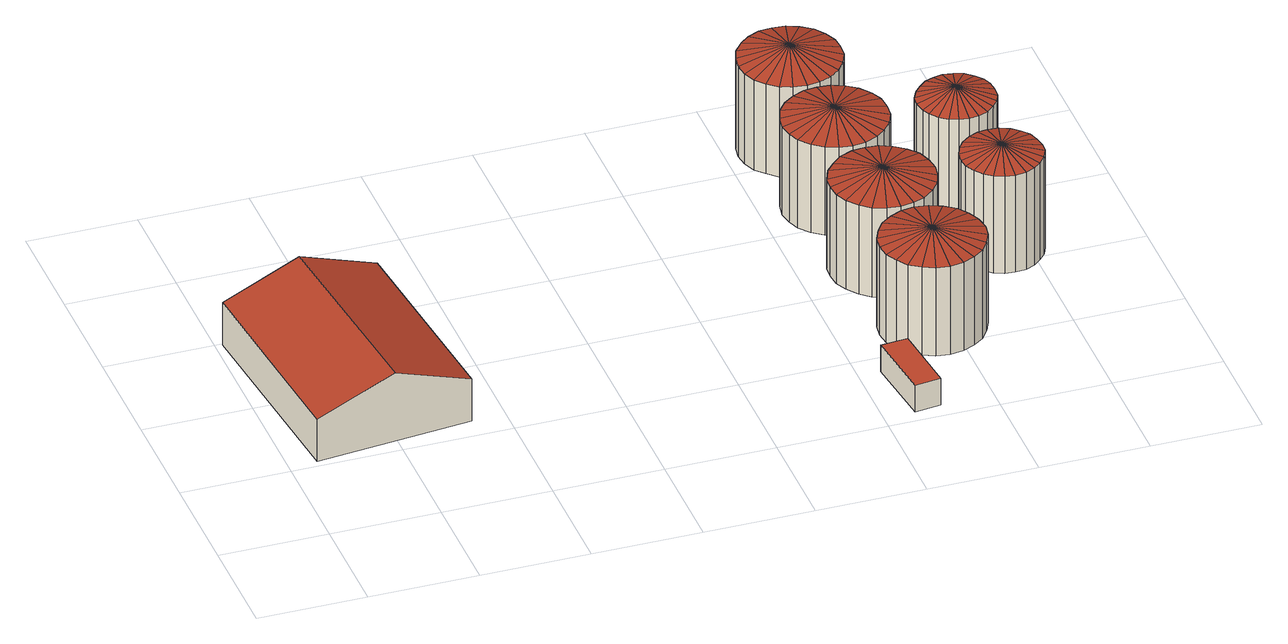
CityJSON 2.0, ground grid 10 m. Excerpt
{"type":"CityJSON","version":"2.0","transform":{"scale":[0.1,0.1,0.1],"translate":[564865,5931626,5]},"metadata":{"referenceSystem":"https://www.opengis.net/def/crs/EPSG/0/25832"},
"CityObjects":{
"building1":{"type":"Building","attributes":{"Grundfläche 2D":276.28,"Grundhöhe NN":5.29},"geometry":[{"type":"Solid","lod":"3","boundaries":[[[[0,1,2,3]],[[4,5,2,1]],[[6,0,3,7]],[[8,4,1,0,6]],[[9,5,4,8]],[[9,7,3,2,5]],[[9,8,6,7]]]],"semantics":{"surfaces":[{"type":"RoofSurface"},{"type":"WallSurface"},{"type":"GroundSurface"}],"values":[[0,0,1,1,1,1,2]]}}]},
"building2":{"type":"Building","attributes":{"Grundfläche 2D":16.4,"Grundhöhe NN":5.57},"geometry":[{"type":"Solid","lod":"3","boundaries":[[[[10,11,12,13]],[[13,14,15,10]],[[10,15,16,11]],[[11,16,17,12]],[[12,17,14,13]],[[14,17,16,15]]]],"semantics":{"surfaces":[{"type":"RoofSurface"},{"type":"WallSurface"},{"type":"GroundSurface"}],"values":[[0,1,1,1,1,2]]}}]},
"building3":{"type":"Building","attributes":{"Grundfläche 2D":68.82,"Grundhöhe NN":5.59},"geometry":[{"type":"Solid","lod":"3","boundaries":[[[[18,19,20]],[[20,19,21]],[[22,19,18]],[[23,19,22]],[[24,19,23]],[[25,19,24]],[[26,19,25]],[[27,19,26]],[[28,19,27]],[[29,19,28]],[[30,19,29]],[[31,19,30]],[[32,19,31]],[[33,19,32]],[[34,19,33]],[[35,19,34]],[[36,19,35]],[[37,19,36]],[[38,19,37]],[[39,19,38]],[[40,19,39]],[[41,19,40]],[[42,19,41]],[[21,19,42]],[[20,43,44,18]],[[18,44,45,22]],[[22,45,46,23]],[[23,46,47,24]],[[24,47,48,25]],[[25,48,49,26]],[[26,49,50,27]],[[27,50,51,28]],[[28,51,52,29]],[[29,52,53,30]],[[30,53,54,31]],[[31,54,55,32]],[[32,55,56,33]],[[33,56,57,34]],[[34,57,58,35]],[[35,58,59,36]],[[36,59,60,37]],[[37,60,61,38]],[[38,61,62,39]],[[39,62,63,40]],[[40,63,64,41]],[[41,64,65,42]],[[21,66,43,20]],[[42,65,66,21]],[[63,62,61,60,59,58,57,56,55,54,53,52,51,50,49,48,47,46,45,44,43,66,65,64]]]],"semantics":{"surfaces":[{"type":"RoofSurface"},{"type":"WallSurface"},{"type":"GroundSurface"}],"values":[[0,0,0,0,0,0,0,0,0,0,0,0,0,0,0,0,0,0,0,0,0,0,0,0,1,1,1,1,1,1,1,1,1,1,1,1,1,1,1,1,1,1,1,1,1,1,1,1,2]]}}]},
"building4":{"type":"Building","attributes":{"Grundfläche 2D":68.82,"Grundhöhe NN":5.51},"geometry":[{"type":"Solid","lod":"3","boundaries":[[[[67,68,69]],[[69,68,70]],[[71,68,67]],[[72,68,71]],[[73,68,72]],[[74,68,73]],[[75,68,74]],[[76,68,75]],[[77,68,76]],[[78,68,77]],[[79,68,78]],[[80,68,79]],[[81,68,80]],[[82,68,81]],[[83,68,82]],[[84,68,83]],[[85,68,84]],[[86,68,85]],[[87,68,86]],[[88,68,87]],[[89,68,88]],[[90,68,89]],[[91,68,90]],[[70,68,91]],[[69,92,93,67]],[[67,93,94,71]],[[71,94,95,72]],[[72,95,96,73]],[[73,96,97,74]],[[74,97,98,75]],[[75,98,99,76]],[[76,99,100,77]],[[77,100,101,78]],[[78,101,102,79]],[[79,102,103,80]],[[80,103,104,81]],[[81,104,105,82]],[[82,105,106,83]],[[83,106,107,84]],[[84,107,108,85]],[[85,108,109,86]],[[86,109,110,87]],[[87,110,111,88]],[[88,111,112,89]],[[89,112,113,90]],[[90,113,114,91]],[[70,115,92,69]],[[91,114,115,70]],[[102,101,100,99,98,97,96,95,94,93,92,115,114,113,112,111,110,109,108,107,106,105,104,103]]]],"semantics":{"surfaces":[{"type":"RoofSurface"},{"type":"WallSurface"},{"type":"GroundSurface"}],"values":[[0,0,0,0,0,0,0,0,0,0,0,0,0,0,0,0,0,0,0,0,0,0,0,0,1,1,1,1,1,1,1,1,1,1,1,1,1,1,1,1,1,1,1,1,1,1,1,1,2]]}}]},
"building5":{"type":"Building","attributes":{"Grundfläche 2D":68.82,"Grundhöhe NN":5.63},"geometry":[{"type":"Solid","lod":"3","boundaries":[[[[116,117,118]],[[118,117,119]],[[120,117,116]],[[121,117,120]],[[122,117,121]],[[123,117,122]],[[124,117,123]],[[125,117,124]],[[126,117,125]],[[127,117,126]],[[128,117,127]],[[129,117,128]],[[130,117,129]],[[131,117,130]],[[132,117,131]],[[133,117,132]],[[134,117,133]],[[135,117,134]],[[136,117,135]],[[137,117,136]],[[138,117,137]],[[139,117,138]],[[140,117,139]],[[119,117,140]],[[118,141,142,116]],[[116,142,143,120]],[[120,143,144,121]],[[121,144,145,122]],[[122,145,146,123]],[[123,146,147,124]],[[124,147,148,125]],[[125,148,149,126]],[[126,149,150,127]],[[127,150,151,128]],[[128,151,152,129]],[[129,152,153,130]],[[130,153,154,131]],[[131,154,155,132]],[[132,155,156,133]],[[133,156,157,134]],[[134,157,158,135]],[[135,158,159,136]],[[136,159,160,137]],[[137,160,161,138]],[[138,161,162,139]],[[139,162,163,140]],[[119,164,141,118]],[[140,163,164,119]],[[161,160,159,158,157,156,155,154,153,152,151,150,149,148,147,146,145,144,143,142,141,164,163,162]]]],"semantics":{"surfaces":[{"type":"RoofSurface"},{"type":"WallSurface"},{"type":"GroundSurface"}],"values":[[0,0,0,0,0,0,0,0,0,0,0,0,0,0,0,0,0,0,0,0,0,0,0,0,1,1,1,1,1,1,1,1,1,1,1,1,1,1,1,1,1,1,1,1,1,1,1,1,2]]}}]},
"building6":{"type":"Building","attributes":{"Grundfläche 2D":65.64,"Grundhöhe NN":5.63},"geometry":[{"type":"Solid","lod":"3","boundaries":[[[[165,166,167]],[[167,166,168]],[[169,166,165]],[[170,166,169]],[[171,166,170]],[[172,166,171]],[[173,166,172]],[[174,166,173]],[[175,166,174]],[[176,166,175]],[[177,166,176]],[[178,166,177]],[[179,166,178]],[[180,166,179]],[[181,166,180]],[[182,166,181]],[[183,166,182]],[[184,166,183]],[[185,166,184]],[[186,166,185]],[[187,166,186]],[[188,166,187]],[[189,166,188]],[[168,166,189]],[[167,190,191,165]],[[165,191,192,169]],[[169,192,193,170]],[[170,193,194,171]],[[171,194,195,172]],[[172,195,196,173]],[[173,196,197,174]],[[174,197,198,175]],[[175,198,199,176]],[[176,199,200,177]],[[177,200,201,178]],[[178,201,202,179]],[[179,202,203,180]],[[180,203,204,181]],[[181,204,205,182]],[[182,205,206,183]],[[183,206,207,184]],[[184,207,208,185]],[[185,208,209,186]],[[186,209,210,187]],[[187,210,211,188]],[[188,211,212,189]],[[168,213,190,167]],[[189,212,213,168]],[[202,201,200,199,198,197,196,195,194,193,192,191,190,213,212,211,210,209,208,207,206,205,204,203]]]],"semantics":{"surfaces":[{"type":"RoofSurface"},{"type":"WallSurface"},{"type":"GroundSurface"}],"values":[[0,0,0,0,0,0,0,0,0,0,0,0,0,0,0,0,0,0,0,0,0,0,0,0,1,1,1,1,1,1,1,1,1,1,1,1,1,1,1,1,1,1,1,1,1,1,1,1,2]]}}]},
"building7":{"type":"Building","attributes":{"Grundfläche 2D":41.27,"Grundhöhe NN":5.68},"geometry":[{"type":"Solid","lod":"3","boundaries":[[[[214,215,216]],[[216,215,217]],[[218,215,214]],[[219,215,218]],[[220,215,219]],[[221,215,220]],[[222,215,221]],[[223,215,222]],[[224,215,223]],[[225,215,224]],[[226,215,225]],[[227,215,226]],[[228,215,227]],[[229,215,228]],[[230,215,229]],[[231,215,230]],[[232,215,231]],[[233,215,232]],[[234,215,233]],[[235,215,234]],[[236,215,235]],[[237,215,236]],[[238,215,237]],[[217,215,238]],[[216,239,240,214]],[[214,240,241,218]],[[218,241,242,219]],[[219,242,243,220]],[[220,243,244,221]],[[221,244,245,222]],[[222,245,246,223]],[[223,246,247,224]],[[224,247,248,225]],[[225,248,249,226]],[[226,249,250,227]],[[227,250,251,228]],[[228,251,252,229]],[[229,252,253,230]],[[230,253,254,231]],[[231,254,255,232]],[[232,255,256,233]],[[233,256,257,234]],[[217,258,239,216]],[[234,257,259,235]],[[235,259,260,236]],[[236,260,261,237]],[[237,261,262,238]],[[238,262,258,217]],[[251,250,249,248,247,246,245,244,243,242,241,240,239,258,262,261,260,259,257,256,255,254,253,252]]]],"semantics":{"surfaces":[{"type":"RoofSurface"},{"type":"WallSurface"},{"type":"GroundSurface"}],"values":[[0,0,0,0,0,0,0,0,0,0,0,0,0,0,0,0,0,0,0,0,0,0,0,0,1,1,1,1,1,1,1,1,1,1,1,1,1,1,1,1,1,1,1,1,1,1,1,1,2]]}}]},
"building8":{"type":"Building","attributes":{"Grundfläche 2D":38.15,"Grundhöhe NN":5.67},"geometry":[{"type":"Solid","lod":"3","boundaries":[[[[263,264,265]],[[265,264,266]],[[267,264,263]],[[268,264,267]],[[269,264,268]],[[270,264,269]],[[271,264,270]],[[272,264,271]],[[273,264,272]],[[274,264,273]],[[275,264,274]],[[276,264,275]],[[277,264,276]],[[278,264,277]],[[279,264,278]],[[280,264,279]],[[281,264,280]],[[282,264,281]],[[283,264,282]],[[284,264,283]],[[285,264,284]],[[286,264,285]],[[287,264,286]],[[266,264,287]],[[265,288,289,263]],[[263,289,290,267]],[[267,290,291,268]],[[268,291,292,269]],[[269,292,293,270]],[[270,293,294,271]],[[271,294,295,272]],[[272,295,296,273]],[[273,296,297,274]],[[274,297,298,275]],[[275,298,299,276]],[[276,299,300,277]],[[277,300,301,278]],[[278,301,302,279]],[[279,302,303,280]],[[280,303,304,281]],[[281,304,305,282]],[[282,305,306,283]],[[266,307,288,265]],[[283,306,308,284]],[[284,308,309,285]],[[285,309,310,286]],[[286,310,311,287]],[[287,311,307,266]],[[304,303,302,301,300,299,298,297,296,295,294,293,292,291,290,289,288,307,311,310,309,308,306,305]]]],"semantics":{"surfaces":[{"type":"RoofSurface"},{"type":"WallSurface"},{"type":"GroundSurface"}],"values":[[0,0,0,0,0,0,0,0,0,0,0,0,0,0,0,0,0,0,0,0,0,0,0,0,1,1,1,1,1,1,1,1,1,1,1,1,1,1,1,1,1,1,1,1,1,1,1,1,2]]}}]}
},
"vertices":[
[26,107,46],[98,114,73],[78,306,73],[7,299,46],[169,122,46],[150,313,46],[26,107,3],[7,299,3],[169,122,3],[150,313,3],
[551,12,33],[544,78,33],[519,76,33],[527,9,33],[527,9,6],[551,12,6],[544,78,6],[519,76,6],
[536,128,96],[583,128,107],[538,141,96],[543,152,96],[538,116,96],[543,105,96],[550,95,96],[560,88,96],[571,83,96],[583,81,96],[596,83,96],[607,88,96],[617,95,96],[624,105,96],[629,116,96],[631,128,96],[629,141,96],[624,152,96],[617,162,96],[607,169,96],[596,174,96],[583,176,96],[571,174,96],[560,169,96],[550,162,96],[538,141,6],[536,128,6],[538,116,6],[543,105,6],[550,95,6],[560,88,6],[571,83,6],[583,81,6],[596,83,6],[607,88,6],[617,95,6],[624,105,6],[629,116,6],[631,128,6],[629,141,6],[624,152,6],[617,162,6],[607,169,6],[596,174,6],[583,176,6],[571,174,6],[560,169,6],[550,162,6],[543,152,6],
[526,227,96],[573,227,107],[527,239,96],[532,251,96],[527,215,96],[532,204,96],[540,194,96],[549,186,96],[561,182,96],[573,180,96],[585,182,96],[596,186,96],[606,194,96],[614,204,96],[618,215,96],[620,227,96],[618,239,96],[614,251,96],[606,260,96],[596,268,96],[585,273,96],[573,274,96],[561,273,96],[549,268,96],[540,260,96],[527,239,5],[526,227,5],[527,215,5],[532,204,5],[540,194,5],[549,186,5],[561,182,5],[573,180,5],[585,182,5],[596,186,5],[606,194,5],[614,204,5],[618,215,5],[620,227,5],[618,239,5],[614,251,5],[606,260,5],[596,268,5],[585,273,5],[573,274,5],[561,273,5],[549,268,5],[540,260,5],[532,251,5],
[517,326,96],[564,326,107],[519,339,96],[523,350,96],[519,314,96],[523,303,96],[531,293,96],[541,286,96],[552,281,96],[564,279,96],[576,281,96],[588,286,96],[597,293,96],[605,303,96],[610,314,96],[611,326,96],[610,339,96],[605,350,96],[597,360,96],[588,367,96],[576,372,96],[564,373,96],[552,372,96],[541,367,96],[531,360,96],[519,339,6],[517,326,6],[519,314,6],[523,303,6],[531,293,6],[541,286,6],[552,281,6],[564,279,6],[576,281,6],[588,286,6],[597,293,6],[605,303,6],[610,314,6],[611,326,6],[610,339,6],[605,350,6],[597,360,6],[588,367,6],[576,372,6],[564,373,6],[552,372,6],[541,367,6],[531,360,6],[523,350,6],
[510,421,98],[556,421,111],[512,433,98],[516,444,98],[512,409,98],[516,398,98],[524,389,98],[533,381,98],[544,377,98],[556,375,98],[568,377,98],[579,381,98],[589,389,98],[596,398,98],[601,409,98],[602,421,98],[601,433,98],[596,444,98],[589,454,98],[579,461,98],[568,466,98],[556,467,98],[544,466,98],[533,461,98],[524,454,98],[512,433,6],[510,421,6],[512,409,6],[516,398,6],[524,389,6],[533,381,6],[544,377,6],[556,375,6],[568,377,6],[579,381,6],[589,389,6],[596,398,6],[601,409,6],[602,421,6],[601,433,6],[596,444,6],[589,454,6],[579,461,6],[568,466,6],[556,467,6],[544,466,6],[533,461,6],[524,454,6],[516,444,6],
[707,197,106],[675,215,116],[701,190,106],[694,184,106],[711,206,106],[712,215,106],[710,225,106],[707,234,106],[701,241,106],[694,247,106],[685,251,106],[675,252,106],[666,251,106],[657,247,106],[649,241,106],[644,234,106],[640,225,106],[639,215,106],[640,206,106],[644,197,106],[650,190,106],[657,184,106],[666,180,106],[675,179,106],[685,180,106],[701,190,7],[707,197,7],[711,206,7],[712,215,7],[710,225,7],[707,234,7],[701,241,7],[694,247,7],[685,251,7],[675,252,7],[666,251,7],[657,247,7],[649,241,7],[644,234,7],[640,225,7],[639,215,7],[640,206,7],[644,197,7],[650,190,7],[694,184,7],[657,184,7],[666,180,7],[675,179,7],[685,180,7],
[648,274,108],[665,305,119],[641,280,108],[635,287,108],[656,271,108],[665,270,108],[674,271,108],[683,274,108],[690,280,108],[696,287,108],[699,295,108],[700,305,108],[699,314,108],[696,322,108],[690,329,108],[683,335,108],[674,338,108],[665,340,108],[656,338,108],[648,335,108],[641,329,108],[635,322,108],[631,314,108],[630,305,108],[632,295,108],[641,280,7],[648,274,7],[656,271,7],[665,270,7],[674,271,7],[683,274,7],[690,280,7],[696,287,7],[699,295,7],[700,305,7],[699,314,7],[696,322,7],[690,329,7],[683,335,7],[674,338,7],[665,340,7],[656,338,7],[648,335,7],[641,329,7],[635,287,7],[635,322,7],[631,314,7],[630,305,7],[632,295,7]
]}
